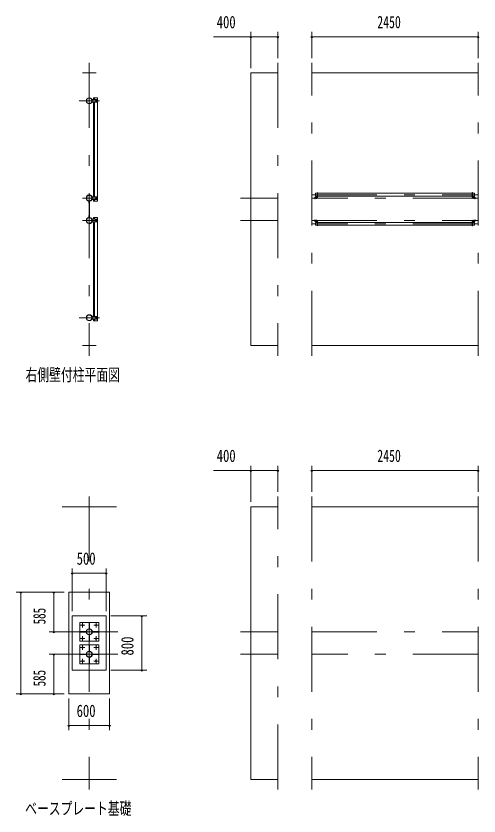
# Model space of a CAD drawing. Units: millimetres, scale not verified. Extents: x -34085 to 34091, y -14700 to 14700.
# Drawn here: x -27341 to -20516, y -11328 to 468 of the extents above; entities that cross this region are included whole.
import ezdxf
from ezdxf.enums import TextEntityAlignment as Align

# ---------------------------------------------------------------- set-up
doc = ezdxf.new("R2010")
doc.units = ezdxf.units.MM
doc.header["$LTSCALE"] = 80
doc.linetypes.add('USER3', pattern=[24, 12, -5, 2, -5])
for name, color, linetype, lineweight in [('0-2_1-07BOLD', 7, 'Continuous', 18), ('0-3_1-27CENTER', 3, 'USER3', 18), ('0-5_1-57DIM', 3, 'Continuous', 18)]:
    doc.layers.add(name, color=color, linetype=linetype, lineweight=lineweight)
doc.styles.add('ＭＳ ゴシック', font='')
doc.styles.get('ＭＳ ゴシック').set_extended_font_data('MS Gothic')

msp = doc.modelspace()

# ---------------------------------------------------------------- linework, layer by layer
at = {"layer": '0-2_1-07BOLD'}
for p, q in [((-26361.07, -372.46), (-26161.07, -372.46)), ((-23879.62, -372.46), (-23479.62, -372.46)), ((-20529.62, -372.46), (-22979.62, -372.46)), ((-26216.51, -763.46), (-26156.01, -763.46)), ((-26199.11, -803.46), (-26199.11, -2197.46)), ((-26181.5, -763.46), (-26181.5, -738.46)), ((-26181.5, -2197.46), (-26181.5, -803.46)), ((-26165.5, -774.96), (-26165.5, -778.66)), ((-26165.5, -791.96), (-26165.5, -788.26)), ((-26157.5, -778.66), (-26157.5, -774.96)), ((-26157.5, -788.26), (-26157.5, -791.96)), ((-26151.01, -768.46), (-26151.01, -798.46)), ((-26216.51, -2237.46), (-26156.01, -2237.46)), ((-26181.5, -2237.46), (-26181.5, -2262.46)), ((-26165.5, -2208.96), (-26165.5, -2212.66)), ((-26165.5, -2225.96), (-26165.5, -2222.26)), ((-26157.5, -2212.66), (-26157.5, -2208.96)), ((-26157.5, -2222.26), (-26157.5, -2225.96)), ((-26151.01, -2232.46), (-26151.01, -2202.46)), ((-22900.27, -2204.26), (-22929.87, -2204.26)), ((-22929.87, -2207.46), (-22900.27, -2207.46)), ((-22898.27, -2146.96), (-22927.12, -2146.96)), ((-22898.27, -2136.46), (-22898.27, -2202.26)), ((-20614.17, -2146.96), (-22895.07, -2146.96)), ((-22895.07, -2189.65), (-20614.17, -2189.65)), ((-20608.97, -2204.26), (-20579.37, -2204.26)), ((-20579.37, -2207.46), (-20608.97, -2207.46)), ((-20574.17, -2209.46), (-20574.17, -2229.46)), ((-26264.05, -2261.9), (-26264.05, -2503.01)), ((-26258.06, -2503.01), (-26258.06, -2261.9)), ((-26156.02, -2567.45), (-26216.52, -2567.45)), ((-26199.13, -2527.45), (-26199.13, -2502.46)), ((-26199.13, -2567.45), (-26199.13, -3961.45)), ((-26181.52, -2502.46), (-26181.52, -2527.45)), ((-26181.52, -3961.45), (-26181.52, -2567.45)), ((-26165.53, -2538.96), (-26165.53, -2542.65)), ((-26165.53, -2555.96), (-26165.53, -2552.26)), ((-26157.52, -2542.65), (-26157.52, -2538.96)), ((-26157.52, -2552.26), (-26157.52, -2555.96)), ((-26151.02, -2532.45), (-26151.02, -2562.45)), ((-22935.07, -2535.46), (-22935.07, -2555.46)), ((-22929.87, -2557.45), (-22900.27, -2557.45)), ((-22900.27, -2560.66), (-22929.87, -2560.66)), ((-22927.12, -2575.26), (-22898.27, -2575.26)), ((-22895.07, -2575.26), (-20614.17, -2575.26)), ((-20579.37, -2557.45), (-20608.97, -2557.45)), ((-20608.97, -2560.66), (-20579.37, -2560.66)), ((-20614.17, -2617.95), (-22895.07, -2617.95)), ((-26216.52, -4001.45), (-26156.02, -4001.45)), ((-26181.52, -4001.45), (-26181.52, -4026.45)), ((-26165.53, -3972.95), (-26165.53, -3976.65)), ((-26165.53, -3989.95), (-26165.53, -3986.26)), ((-26157.52, -3976.65), (-26157.52, -3972.95)), ((-26157.52, -3986.26), (-26157.52, -3989.95)), ((-26151.02, -3996.45), (-26151.02, -3966.45)), ((-26161.07, -4392.46), (-26361.07, -4392.46)), ((-22979.62, -4392.46), (-20529.62, -4392.46)), ((-25861.07, -6767.46), (-26661.07, -6767.46)), ((-20529.62, -6767.46), (-22979.62, -6767.46)), ((-26325.62, -8609.46), (-26325.62, -8615.46)), ((-26258.07, -8547.91), (-26264.07, -8547.91)), ((-26196.52, -8615.46), (-26196.52, -8609.46)), ((-26264.07, -8677.01), (-26258.07, -8677.01)), ((-26325.62, -8945.45), (-26325.62, -8939.45)), ((-26264.07, -8877.9), (-26258.07, -8877.9)), ((-26196.52, -8939.45), (-26196.52, -8945.45)), ((-26258.07, -9007.01), (-26264.07, -9007.01)), ((-26661.07, -10787.46), (-25861.07, -10787.46)), ((-22979.62, -10787.46), (-20529.62, -10787.46))]:
    msp.add_line(p, q, dxfattribs=at)
for points in [[(-23879.62, -372.46), (-23879.62, -4392.46), (-23479.62, -4392.46)], [(-26156.01, -803.46), (-26216.51, -803.46), (-26216.51, -763.46)], [(-26141.51, -738.46), (-26199.11, -738.46), (-26199.11, -763.46)], [(-26141.51, -738.46), (-26141.51, -2262.46), (-26199.11, -2262.46), (-26199.11, -2237.46)], [(-26156.01, -2197.46), (-26216.51, -2197.46), (-26216.51, -2237.46)], [(-22931.87, -2209.46), (-22931.87, -2229.46), (-22935.07, -2229.46), (-22935.07, -2209.46)], [(-22927.12, -2146.96), (-22927.12, -2189.65), (-22898.27, -2189.65)], [(-22895.07, -2202.26), (-22895.07, -2136.46), (-22898.27, -2136.46)], [(-20610.97, -2202.26), (-20610.97, -2136.46), (-20614.17, -2136.46), (-20614.17, -2202.26)], [(-20610.97, -2189.65), (-20582.12, -2189.65), (-20582.12, -2146.96), (-20610.97, -2146.96)], [(-20574.17, -2229.46), (-20577.37, -2229.46), (-20577.37, -2209.46)], [(-26264.05, -2292.46), (-26265.66, -2292.46), (-26265.66, -2263.38)], [(-26256.45, -2263.38), (-26256.45, -2292.46), (-26258.06, -2292.46)], [(-26265.66, -2501.54), (-26265.66, -2472.46), (-26264.05, -2472.46)], [(-26258.06, -2472.46), (-26256.45, -2472.46), (-26256.45, -2501.54)], [(-26216.52, -2567.45), (-26216.52, -2527.45), (-26156.02, -2527.45)], [(-26199.13, -2502.46), (-26141.52, -2502.46), (-26141.52, -4026.45), (-26199.13, -4026.45), (-26199.13, -4001.45)], [(-22931.87, -2555.46), (-22931.87, -2535.46), (-22935.07, -2535.46)], [(-22898.27, -2617.95), (-22927.12, -2617.95), (-22927.12, -2575.26)], [(-22898.27, -2562.66), (-22898.27, -2628.46), (-22895.07, -2628.46), (-22895.07, -2562.66)], [(-20614.17, -2562.66), (-20614.17, -2628.46), (-20610.97, -2628.46), (-20610.97, -2562.66)], [(-20610.97, -2575.26), (-20582.12, -2575.26), (-20582.12, -2617.95), (-20610.97, -2617.95)], [(-20577.37, -2555.46), (-20577.37, -2535.46), (-20574.17, -2535.46), (-20574.17, -2555.46)], [(-26156.02, -3961.45), (-26216.52, -3961.45), (-26216.52, -4001.45)], [(-23479.62, -6767.46), (-23879.62, -6767.46), (-23879.62, -10787.46), (-23479.62, -10787.46)]]:
    msp.add_lwpolyline(points, dxfattribs=at)
for points in [[(-26164.39, -788.46), (-26158.62, -788.46), (-26155.74, -783.46), (-26158.63, -778.46), (-26164.39, -778.46), (-26167.28, -783.46)], [(-26164.39, -2222.46), (-26167.28, -2217.46), (-26164.39, -2212.46), (-26158.62, -2212.46), (-26155.74, -2217.46), (-26158.63, -2222.46)], [(-26164.41, -2542.45), (-26158.64, -2542.45), (-26155.75, -2547.46), (-26158.64, -2552.45), (-26164.41, -2552.45), (-26167.3, -2547.46)], [(-26164.41, -3986.45), (-26167.3, -3981.45), (-26164.41, -3976.45), (-26158.64, -3976.45), (-26155.75, -3981.45), (-26158.64, -3986.45)], [(-26561.07, -8027.45), (-26561.07, -9527.46), (-25961.07, -9527.46), (-25961.07, -8027.45)], [(-26511.07, -8377.46), (-26511.07, -9177.46), (-26011.07, -9177.46), (-26011.07, -8377.46)], [(-26401.07, -8472.46), (-26401.07, -8752.46), (-26121.07, -8752.46), (-26121.07, -8472.46)], [(-26258.07, -8567.91), (-26264.07, -8567.91), (-26264.07, -8472.91), (-26258.07, -8472.91)], [(-26400.62, -8609.46), (-26305.62, -8609.46), (-26305.62, -8615.46), (-26400.62, -8615.46)], [(-26216.52, -8615.46), (-26216.52, -8609.46), (-26121.52, -8609.46), (-26121.52, -8615.46)], [(-26264.07, -8657.01), (-26258.07, -8657.01), (-26258.07, -8752.01), (-26264.07, -8752.01)], [(-26401.07, -8802.45), (-26401.07, -9082.45), (-26121.07, -9082.45), (-26121.07, -8802.45)], [(-26264.07, -8802.9), (-26264.07, -8897.9), (-26258.07, -8897.9), (-26258.07, -8802.9)], [(-26305.62, -8945.45), (-26305.62, -8939.45), (-26400.62, -8939.45), (-26400.62, -8945.45)], [(-26216.52, -8939.45), (-26216.52, -8945.45), (-26121.52, -8945.45), (-26121.52, -8939.45)], [(-26258.07, -8987.01), (-26258.07, -9082), (-26264.07, -9082), (-26264.07, -8987.01)]]:
    msp.add_lwpolyline(points, close=True, dxfattribs=at)
for centre, radius in [((-26261.06, -783.46), 44.55), ((-26261.06, -783.46), 40.35), ((-26161.51, -783.46), 6.25), ((-26161.51, -783.46), 4.9), ((-26261.06, -2217.46), 44.55), ((-26261.06, -2217.46), 40.35), ((-26261.06, -2169.06), 2.25), ((-26161.51, -2217.46), 6.25), ((-26161.51, -2217.46), 4.9), ((-26261.06, -2547.46), 44.55), ((-26261.06, -2547.46), 40.35), ((-26261.06, -2595.86), 2.25), ((-26161.53, -2547.46), 6.25), ((-26161.53, -2547.46), 4.9), ((-26261.08, -3981.45), 44.55), ((-26261.08, -3981.45), 40.35), ((-26161.53, -3981.45), 6.25), ((-26161.53, -3981.45), 4.9), ((-26361.07, -8512.46), 8), ((-26261.07, -8612.46), 44.55), ((-26261.07, -8612.46), 40.35), ((-26161.07, -8512.46), 8), ((-26361.07, -8712.46), 8), ((-26161.07, -8712.46), 8), ((-26361.07, -8842.45), 8), ((-26161.07, -8842.45), 8), ((-26261.07, -8942.45), 44.55), ((-26261.07, -8942.45), 40.35), ((-26361.07, -9042.45), 8), ((-26161.07, -9042.45), 8)]:
    msp.add_circle(centre, radius, dxfattribs=at)
for centre, radius, start, end in [((-26161.51, -774.96), 4, 0, 180), ((-26161.51, -791.96), 4, 180, 0), ((-26156.01, -768.46), 5, 0, 90), ((-26156.01, -798.46), 5, 270, 0), ((-26261.06, -2217.46), 46.15, 93.78961, 264.28209), ((-26261.06, -2169.06), 3.85, 322.09525, 270.00276), ((-26261.06, -2217.46), 46.15, 275.72758, 90.00154), ((-26161.51, -2208.96), 4, 0, 180), ((-26161.51, -2225.96), 4, 180, 0), ((-26156.01, -2202.46), 5, 0, 90), ((-26156.01, -2232.46), 5, 270, 0), ((-22929.87, -2209.46), 5.2, 90, 180), ((-22929.87, -2209.46), 2, 90, 180), ((-22900.27, -2202.26), 2, 270, 0), ((-22900.27, -2202.26), 5.2, 270, 0), ((-20608.97, -2202.26), 5.2, 180, 270), ((-20608.97, -2202.26), 2, 180, 270), ((-20579.37, -2209.46), 5.2, 0, 90), ((-20579.37, -2209.46), 2, 0, 90), ((-26261.06, -2547.46), 46.15, 95.71837, 266.21085), ((-26261.06, -2595.86), 3.85, 90, 37.90752), ((-26261.06, -2547.46), 46.15, 269.99892, 84.27287), ((-26161.53, -2538.96), 4, 0, 180), ((-26161.53, -2555.96), 4, 180, 0), ((-26156.02, -2532.45), 5, 0, 90), ((-26156.02, -2562.45), 5, 270, 0), ((-22929.87, -2555.46), 5.2, 180, 270), ((-22929.87, -2555.46), 2, 180, 270), ((-22900.27, -2562.66), 5.2, 0, 90), ((-22900.27, -2562.66), 2, 0, 90), ((-20608.97, -2562.66), 5.2, 90, 180), ((-20608.97, -2562.66), 2, 90, 180), ((-20579.37, -2555.46), 2, 270, 0), ((-20579.37, -2555.46), 5.2, 270, 0), ((-26161.53, -3972.95), 4, 0, 180), ((-26161.53, -3989.95), 4, 180, 0), ((-26156.02, -3966.45), 5, 0, 90), ((-26156.02, -3996.45), 5, 270, 0)]:
    msp.add_arc(centre, radius, start, end, dxfattribs=at)
at = {"layer": '0-3_1-27CENTER'}
for p, q in [((-26261.07, -222.46), (-26261.07, -4542.46)), ((-23479.62, -222.46), (-23479.62, -4542.46)), ((-22979.62, -4542.46), (-22979.62, -222.46)), ((-20529.62, -4542.46), (-20529.62, -222.46)), ((-26411.06, -783.46), (-26111.06, -783.46)), ((-26161.51, -765.96), (-26161.51, -800.96)), ((-26161.06, -2217.46), (-26361.07, -2217.46)), ((-26161.51, -2234.96), (-26161.51, -2199.96)), ((-23479.62, -2217.46), (-24029.62, -2217.46)), ((-22979.62, -2168.31), (-20529.62, -2168.31)), ((-20529.62, -2217.46), (-22979.62, -2217.46)), ((-22910.07, -2226.46), (-22910.07, -2184.66)), ((-20599.17, -2226.46), (-20599.17, -2184.66)), ((-26361.07, -2547.46), (-26161.07, -2547.46)), ((-26161.53, -2564.96), (-26161.53, -2529.96)), ((-24029.62, -2547.46), (-23479.62, -2547.46)), ((-22979.62, -2547.46), (-20529.62, -2547.46)), ((-22910.07, -2580.26), (-22910.07, -2538.46)), ((-20599.17, -2538.46), (-20599.17, -2580.26)), ((-20529.62, -2596.61), (-22979.62, -2596.61)), ((-26111.08, -3981.45), (-26411.08, -3981.45)), ((-26161.53, -3998.95), (-26161.53, -3963.95)), ((-26261.07, -6617.46), (-26261.07, -10937.46)), ((-23479.62, -10937.46), (-23479.62, -6617.46)), ((-22979.62, -6617.46), (-22979.62, -10937.46)), ((-20529.62, -6617.46), (-20529.62, -10937.46)), ((-26361.07, -8478.31), (-26361.07, -8546.6)), ((-26161.07, -8546.6), (-26161.07, -8478.31)), ((-26326.93, -8512.46), (-26395.22, -8512.46)), ((-26126.92, -8512.46), (-26195.21, -8512.46)), ((-26661.07, -8612.46), (-25841.07, -8612.46)), ((-26395.22, -8712.46), (-26326.93, -8712.46)), ((-26361.07, -8678.31), (-26361.07, -8746.6)), ((-26195.21, -8712.46), (-26126.92, -8712.46)), ((-26161.07, -8746.6), (-26161.07, -8678.31)), ((-24029.62, -8612.46), (-23479.62, -8612.46)), ((-22979.62, -8612.46), (-20529.62, -8612.46)), ((-26326.93, -8842.45), (-26395.22, -8842.45)), ((-26361.07, -8808.31), (-26361.07, -8876.6)), ((-26126.92, -8842.45), (-26195.21, -8842.45)), ((-26161.07, -8876.6), (-26161.07, -8808.31)), ((-25841.07, -8942.45), (-26661.07, -8942.45)), ((-23479.62, -8942.46), (-24029.62, -8942.46)), ((-20529.62, -8942.46), (-22979.62, -8942.46)), ((-26395.22, -9042.45), (-26326.93, -9042.45)), ((-26361.07, -9008.31), (-26361.07, -9076.6)), ((-26195.21, -9042.45), (-26126.92, -9042.45)), ((-26161.07, -9076.6), (-26161.07, -9008.31))]:
    msp.add_line(p, q, dxfattribs=at)
at = {"layer": '0-5_1-57DIM'}
for p, q in [((-24429.12, 162.54), (-23879.62, 162.54)), ((-23865.62, 162.54), (-23893.62, 162.54)), ((-23879.62, 232.54), (-23879.62, -302.46)), ((-23879.62, 162.54), (-23479.62, 162.54)), ((-23465.62, 162.54), (-23493.62, 162.54)), ((-23479.62, 232.54), (-23479.62, -152.46)), ((-22965.62, 162.54), (-22993.62, 162.54)), ((-22979.62, -152.46), (-22979.62, 232.54)), ((-22979.62, 162.54), (-20529.62, 162.54)), ((-20515.62, 162.54), (-20543.62, 162.54)), ((-20529.62, -152.46), (-20529.62, 232.54)), ((-23879.62, -6232.46), (-24429.12, -6232.46)), ((-23865.62, -6232.46), (-23893.62, -6232.46)), ((-23879.62, -6162.46), (-23879.62, -6697.46)), ((-23879.62, -6232.46), (-23479.62, -6232.46)), ((-23465.62, -6232.46), (-23493.62, -6232.46)), ((-23479.62, -6547.46), (-23479.62, -6162.46)), ((-22965.62, -6232.46), (-22993.62, -6232.46)), ((-22979.62, -6547.46), (-22979.62, -6162.46)), ((-22979.62, -6232.46), (-20529.62, -6232.46)), ((-20515.62, -6232.46), (-20543.62, -6232.46)), ((-20529.62, -6162.46), (-20529.62, -6547.46)), ((-26497.07, -7747.45), (-26525.07, -7747.45)), ((-26511.07, -8307.46), (-26511.07, -7677.45)), ((-26511.07, -7747.45), (-26011.07, -7747.45)), ((-25997.07, -7747.45), (-26025.07, -7747.45)), ((-26011.07, -8307.46), (-26011.07, -7677.45)), ((-26631.07, -8027.45), (-27341.07, -8027.45)), ((-27257.07, -8027.45), (-27285.07, -8027.45)), ((-27271.07, -8027.45), (-27271.07, -9527.46)), ((-26767.07, -8027.45), (-26795.07, -8027.45)), ((-26781.07, -8027.45), (-26781.07, -8612.46)), ((-25414.14, -8377.46), (-25941.07, -8377.46)), ((-25470.14, -8377.46), (-25498.14, -8377.46)), ((-25484.14, -8377.46), (-25484.14, -9177.46)), ((-26851.07, -8612.46), (-26631.07, -8612.46)), ((-26767.07, -8612.46), (-26795.07, -8612.46)), ((-26631.07, -8942.45), (-26851.07, -8942.45)), ((-26767.07, -8942.45), (-26795.07, -8942.45)), ((-26781.07, -8942.45), (-26781.07, -9527.46)), ((-25941.07, -9177.46), (-25414.14, -9177.46)), ((-25470.14, -9177.46), (-25498.14, -9177.46)), ((-27341.07, -9527.46), (-26631.07, -9527.46)), ((-27257.07, -9527.46), (-27285.07, -9527.46)), ((-26767.07, -9527.46), (-26795.07, -9527.46)), ((-26561.07, -9597.46), (-26561.07, -10062.27)), ((-25961.07, -10062.27), (-25961.07, -9597.46)), ((-26547.07, -9992.27), (-26575.07, -9992.27)), ((-26561.07, -9992.27), (-25961.07, -9992.27)), ((-25947.07, -9992.27), (-25975.07, -9992.27))]:
    msp.add_line(p, q, dxfattribs=at)
for centre in [(-23879.62, 162.54), (-23479.62, 162.54), (-22979.62, 162.54), (-20529.62, 162.54), (-23879.62, -6232.46), (-23479.62, -6232.46), (-22979.62, -6232.46), (-20529.62, -6232.46), (-26511.07, -7747.45), (-26011.07, -7747.45), (-27271.07, -8027.45), (-26781.07, -8027.45), (-25484.14, -8377.46), (-26781.07, -8612.46), (-26781.07, -8942.45), (-25484.14, -9177.46), (-27271.07, -9527.46), (-26781.07, -9527.46), (-26561.07, -9992.27), (-25961.07, -9992.27)]:
    msp.add_arc(centre, 14, 180, 0, dxfattribs=at)

# ---------------------------------------------------------------- texts
at = {"layer": '0-5_1-57DIM', "color": 7, "style": 'ＭＳ ゴシック'}
for s, width, p in [('400', 0.75, (-24382.04, 232.54)), ('2450', 0.7, (-22015.03, 232.54)), ('右側壁付柱平面図', 0.7, (-27201.07, -4967.59)), ('400', 0.75, (-24382.04, -6162.46)), ('2450', 0.7, (-22015.03, -6162.46)), ('500', 0.75, (-26446.49, -7677.45)), ('600', 0.75, (-26447.07, -9922.27)), ('ベースプレート基礎', 0.7, (-27206.07, -11362.59))]:
    msp.add_text(s, height=182.3, dxfattribs=dict(at, width=width)).set_placement(p, align=Align.BOTTOM_LEFT)
for s, width, p in [('585', 0.65, (-26851.07, -8501.81)), ('800', 0.75, (-25554.14, -8961.43)), ('585', 0.65, (-26851.07, -9416.81))]:
    msp.add_text(s, height=182.3, rotation=90, dxfattribs=dict(at, width=width)).set_placement(p, align=Align.BOTTOM_LEFT)

doc.saveas('drawing.dxf')
